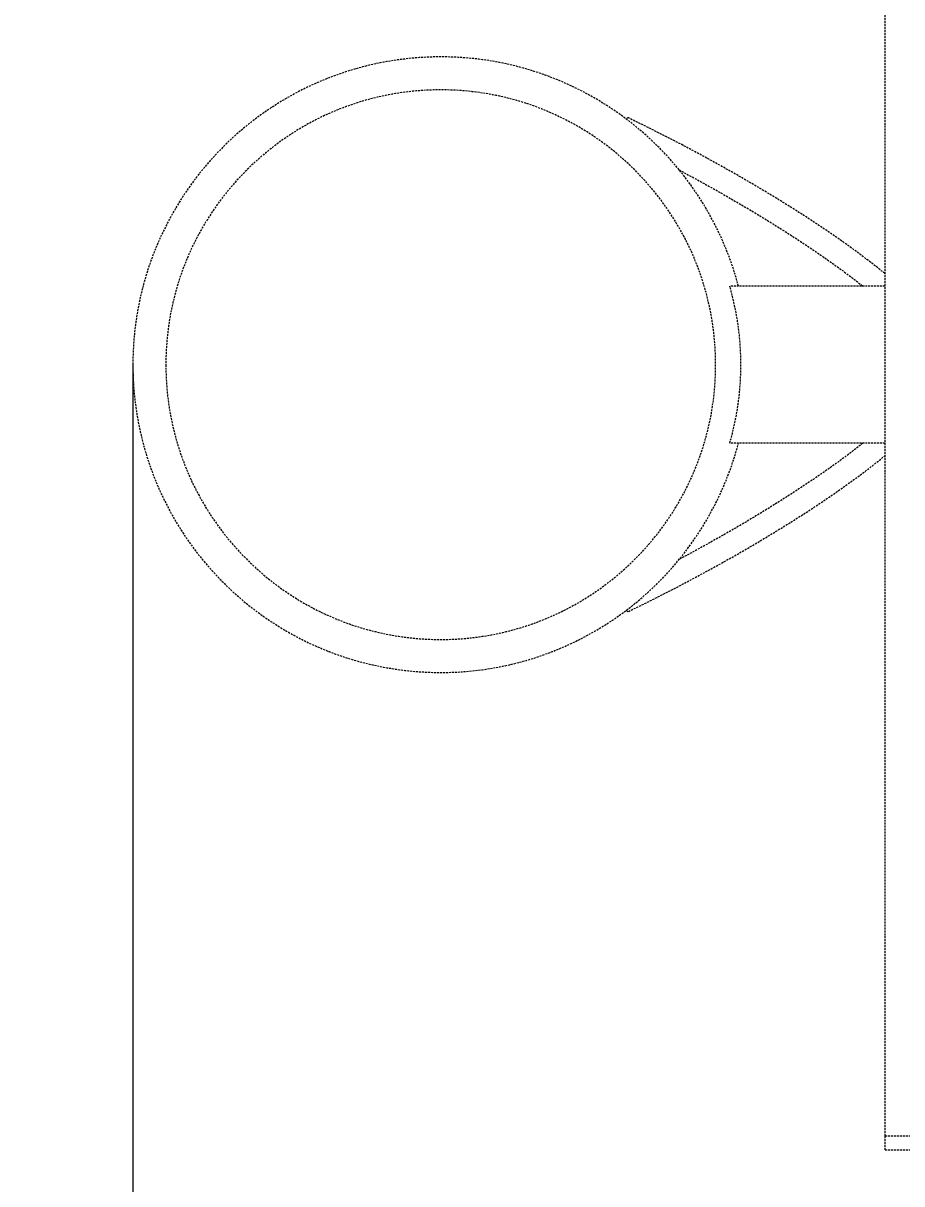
# Model space of a CAD drawing. Header units: millimetres. Extents: x -4440 to 2542, y -4302 to 3582.
# Drawn here: x -1737 to -1178, y -551 to 189 of the extents above; entities that cross this region are included whole.
import ezdxf

# ---------------------------------------------------------------- set-up
doc = ezdxf.new("R2010")
doc.units = ezdxf.units.MM
doc.linetypes.add('HIDDEN', pattern=[1.905, 1.27, -0.635])
doc.layers.add('DIKOM_ОБЪЕКТ', color=7, linetype='Continuous')
doc.layers.add('DIKOM_РАЗМЕР_ОБЪЕКТА', color=7, linetype='Continuous')
doc.styles.add('style1', font='arialbd.ttf', dxfattribs={"width": 0.8})
doc.dimstyles.new('1-50', dxfattribs={"dimtxt": 300, "dimasz": 200, "dimexe": 100, "dimexo": 0, "dimgap": 100, "dimtad": 1, "dimtxsty": 'style1', "dimcen": 200, "dimclrd": 7, "dimclre": 7, "dimclrt": 7, "dimadec": 1, "dimazin": 2, "dimtfac": 1, "dimtmove": 0, "dimatfit": 2, "dimfxl": 0, "dimlwd": 25, "dimlwe": 18, "dimarcsym": 0})

# ---------------------------------------------------------------- blocks, each defined once
blk = doc.blocks.new('*D1')
at = {"layer": 'Defpoints', "color": 0, "transparency": 16777216}
for p in [(-1068.41, 788.81), (-1967.35, -836.18), (-1068.41, -836.18)]:
    blk.add_point(p, dxfattribs=at)
at = {"layer": 'DIKOM_РАЗМЕР_ОБЪЕКТА', "color": 7, "lineweight": 18, "transparency": 16777216}
for p, q in [((-1068.41, 788.81), (-2067.35, 788.81)), ((-1068.41, -836.18), (-2067.35, -836.18))]:
    blk.add_line(p, q, dxfattribs=at)
at = {"layer": 'DIKOM_РАЗМЕР_ОБЪЕКТА', "color": 7, "lineweight": 25, "transparency": 16777216}
blk.add_line((-1967.35, 588.81), (-1967.35, -636.18), dxfattribs=at)
at = {"layer": 'DIKOM_РАЗМЕР_ОБЪЕКТА', "color": 7, "transparency": 16777216}
for points in [[(-2000.68, 588.81), (-1934.02, 588.81), (-1967.35, 788.81)], [(-2000.68, -636.18), (-1934.02, -636.18), (-1967.35, -836.18)]]:
    blk.add_solid(points, dxfattribs=at)
at = {"layer": 'DIKOM_РАЗМЕР_ОБЪЕКТА', "color": 7, "transparency": 16777216, "insert": (-2220.52, -23.69), "char_height": 300, "attachment_point": 5, "rotation": 90, "style": 'style1'}
blk.add_mtext('{\\fArial|b0|i0|c204|p34;1600}', dxfattribs=at)
blk = doc.blocks.new('*D2')
at = {"layer": 'Defpoints', "color": 0, "transparency": 16777216}
for p in [(-1667.37, -28.93), (2536.39, -836.18), (2536.39, -1274.44)]:
    blk.add_point(p, dxfattribs=at)
at = {"layer": 'DIKOM_РАЗМЕР_ОБЪЕКТА', "color": 7, "lineweight": 18, "transparency": 16777216}
for p, q in [((-1667.37, -28.93), (-1667.37, -1374.44)), ((2536.39, -836.18), (2536.39, -1374.44))]:
    blk.add_line(p, q, dxfattribs=at)
at = {"layer": 'DIKOM_РАЗМЕР_ОБЪЕКТА', "color": 7, "lineweight": 25, "transparency": 16777216}
blk.add_line((-1467.37, -1274.44), (2336.39, -1274.44), dxfattribs=at)
at = {"layer": 'DIKOM_РАЗМЕР_ОБЪЕКТА', "color": 7, "transparency": 16777216}
for points in [[(-1467.37, -1241.1), (-1467.37, -1307.77), (-1667.37, -1274.44)], [(2336.39, -1241.1), (2336.39, -1307.77), (2536.39, -1274.44)]]:
    blk.add_solid(points, dxfattribs=at)
at = {"layer": 'DIKOM_РАЗМЕР_ОБЪЕКТА', "color": 7, "transparency": 16777216, "insert": (540.23, -1021.27), "char_height": 300, "attachment_point": 5, "style": 'style1'}
blk.add_mtext('{\\fArial|b0|i0|c204|p34;4200}', dxfattribs=at)

msp = doc.modelspace()

# ---------------------------------------------------------------- linework, layer by layer
at = {"layer": 'DIKOM_ОБЪЕКТ', "color": 7, "linetype": 'HIDDEN', "lineweight": 15}
for p, q in [((-1188.37, -519.975), (-1188.37, 462.114)), ((-1188.37, 28.801), (-1188.71, 29.114)), ((-1287.37, 21.056), (-1287.37, 21.07)), ((-1188.37, 21.07), (-1287.37, 21.07)), ((-1287.37, -78.917), (-1287.37, -78.93)), ((-1188.37, -78.93), (-1287.37, -78.93)), ((-1188.708, -86.973), (-1188.37, -86.662)), ((-1188.37, -519.975), (-1167.37, -519.975)), ((-1188.37, -528.93), (-1188.37, -519.975)), ((-1188.37, -528.93), (-1167.37, -528.93))]:
    msp.add_line(p, q, dxfattribs=at)
at = {"layer": 'DIKOM_ОБЪЕКТ', "color": 7, "linetype": 'HIDDEN', "lineweight": 15, "flags": 128}
for points in [[(-1351.875, 128.242), (-1351.961, 128.266), (-1352.241, 128.2), (-1352.6, 127.951), (-1353.028, 127.525), (-1353.141, 127.396)], [(-1188.709, 29.113), (-1190.939, 30.934), (-1195.39, 34.483), (-1200.053, 38.091), (-1204.918, 41.754), (-1209.98, 45.467), (-1215.231, 49.226), (-1220.664, 53.026), (-1226.271, 56.862), (-1232.045, 60.729), (-1237.975, 64.62), (-1244.055, 68.531), (-1250.274, 72.457), (-1256.623, 76.39), (-1263.093, 80.325), (-1269.674, 84.257), (-1276.356, 88.18), (-1283.129, 92.087), (-1289.982, 95.973), (-1296.906, 99.832), (-1303.888, 103.658), (-1310.92, 107.446), (-1317.989, 111.188), (-1325.086, 114.881), (-1332.199, 118.518), (-1339.318, 122.093), (-1346.431, 125.601), (-1351.875, 128.242)], [(-1319.733, 95.145), (-1319.658, 95.105), (-1312.71, 91.378), (-1305.809, 87.613), (-1298.966, 83.814), (-1292.192, 79.989), (-1285.498, 76.143), (-1278.896, 72.283), (-1272.396, 68.416), (-1266.009, 64.548), (-1259.744, 60.685), (-1253.614, 56.834), (-1247.627, 53), (-1241.793, 49.192), (-1236.123, 45.415), (-1230.625, 41.675), (-1225.31, 37.979), (-1220.186, 34.335), (-1215.261, 30.748), (-1210.545, 27.224), (-1206.045, 23.772), (-1202.621, 21.07)], [(-1202.627, -78.93), (-1204.564, -80.475), (-1208.975, -83.892), (-1213.607, -87.383), (-1218.45, -90.942), (-1223.498, -94.561), (-1228.74, -98.234), (-1234.168, -101.954), (-1239.772, -105.715), (-1245.544, -109.51), (-1251.473, -113.333), (-1257.55, -117.176), (-1263.765, -121.033), (-1270.107, -124.899), (-1276.566, -128.766), (-1283.131, -132.627), (-1289.791, -136.478), (-1296.536, -140.31), (-1303.355, -144.118), (-1310.236, -147.896), (-1317.168, -151.638), (-1319.835, -153.053)], [(-1351.875, -186.103), (-1348.141, -184.295), (-1341.03, -180.804), (-1333.911, -177.244), (-1326.796, -173.622), (-1319.694, -169.942), (-1312.617, -166.211), (-1305.575, -162.434), (-1298.581, -158.617), (-1291.643, -154.766), (-1284.773, -150.886), (-1277.981, -146.984), (-1271.278, -143.066), (-1264.674, -139.137), (-1258.179, -135.203), (-1251.802, -131.271), (-1245.554, -127.345), (-1239.444, -123.433), (-1233.48, -119.539), (-1227.673, -115.669), (-1222.03, -111.829), (-1216.56, -108.025), (-1211.271, -104.261), (-1206.17, -100.542), (-1201.265, -96.874), (-1196.563, -93.261), (-1192.07, -89.707), (-1188.709, -86.974)], [(-1353.141, -185.257), (-1353.028, -185.386), (-1352.6, -185.812), (-1352.241, -186.061), (-1351.961, -186.127), (-1351.876, -186.103)]]:
    msp.add_lwpolyline(points, dxfattribs=at)
at = {"layer": 'DIKOM_ОБЪЕКТ', "color": 7, "linetype": 'HIDDEN', "lineweight": 15, "extrusion": (0, 0, -1)}
msp.add_circle((1471.37, -28.93), 175, dxfattribs=at)
at = {"layer": 'DIKOM_ОБЪЕКТ', "color": 7, "linetype": 'HIDDEN', "lineweight": 15}
for centre, radius, start, end in [((-1471.37, -28.93), 196, 14.779632, 345.220368), ((-1460.29, -28.93), 180, 343.876775, 16.123225)]:
    msp.add_arc(centre, radius, start, end, dxfattribs=at)

# ---------------------------------------------------------------- dimensions: what is measured, and where the dimension line sits
at = {"layer": 'DIKOM_РАЗМЕР_ОБЪЕКТА'}
dim = msp.add_linear_dim(base=(-1967.351, -836.182), p1=(-1068.411, 788.807), p2=(-1068.411, -836.182), angle=270, text='{\\fArial|b0|i0|c204|p34;1600}', dimstyle='1-50', dxfattribs=at)
dim.commit()
dim.dimension.update_dxf_attribs({"geometry": '*D1', "text_midpoint": (-1967.351, -23.688), "dimtype": 160})
dim = msp.add_linear_dim(base=(2536.393, -1274.438), p1=(-1667.37, -28.93), p2=(2536.393, -836.182), text='{\\fArial|b0|i0|c204|p34;4200}', dimstyle='1-50', dxfattribs=at)
dim.commit()
dim.dimension.update_dxf_attribs({"geometry": '*D2', "text_midpoint": (540.229, -1274.438), "dimtype": 160})

doc.saveas('drawing.dxf')
